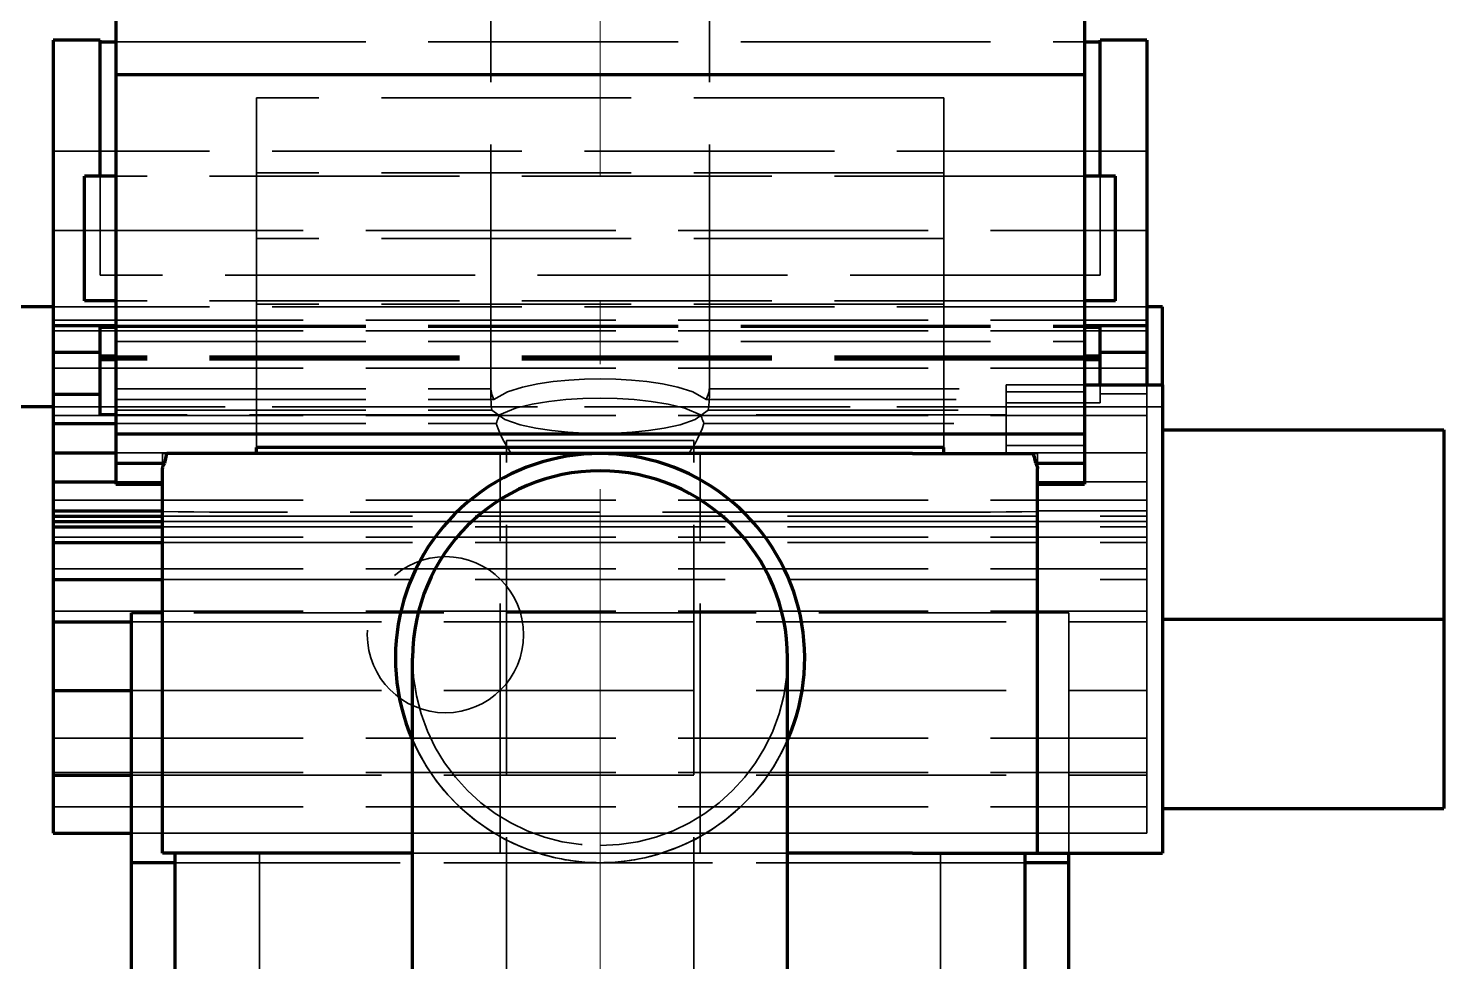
# Model space of a CAD drawing. Header units: millimetres. Extents: x 0 to 2382, y 0 to 420.
# Drawn here: x 315.34 to 337.99, y 345.88 to 360.83 of the extents above; entities that cross this region are included whole.
import ezdxf

# ---------------------------------------------------------------- set-up
doc = ezdxf.new("R2010")
doc.units = ezdxf.units.MM
doc.linetypes.add('IRAM-E-TRAZOS', pattern=[5, 4, -1])
doc.linetypes.add('IRAM-F-TRAZO-PUNTO', pattern=[20, 15, -2, 1, -2])
for name, color, linetype, lineweight in [('01-VISIBLE', 7, 'CONTINUOUS', 70), ('02-OCULTA', 4, 'IRAM-E-TRAZOS', 35), ('03-EJE', 1, 'IRAM-F-TRAZO-PUNTO', 18)]:
    doc.layers.add(name, color=color, linetype=linetype, lineweight=lineweight)

msp = doc.modelspace()

# ---------------------------------------------------------------- linework, layer by layer
at = {"layer": '01-VISIBLE'}
for p, q in [((316.745, 361.019), (316.745, 360.089)), ((332.245, 361.019), (332.245, 360.089)), ((316.495, 360.639), (315.745, 360.639)), ((315.745, 360.639), (315.745, 356.069)), ((316.495, 358.464), (316.495, 360.639)), ((316.495, 360.612), (316.745, 360.612)), ((332.245, 360.612), (332.495, 360.612)), ((333.245, 360.639), (332.495, 360.639)), ((332.495, 358.464), (332.495, 360.639)), ((333.245, 360.639), (333.245, 356.069)), ((316.745, 360.089), (316.745, 354.334)), ((316.745, 360.089), (332.245, 360.089)), ((332.245, 360.089), (332.245, 354.334)), ((316.745, 358.464), (316.245, 358.464)), ((332.745, 358.464), (332.245, 358.464)), ((315.745, 356.369), (311.245, 356.369)), ((316.745, 356.464), (316.245, 356.464)), ((332.745, 356.464), (332.245, 356.464)), ((333.495, 356.369), (333.245, 356.369)), ((315.745, 356.069), (316.745, 356.069)), ((315.745, 356.069), (315.745, 355.644)), ((332.245, 356.069), (333.245, 356.069)), ((333.245, 356.069), (333.245, 355.644)), ((316.495, 356.041), (316.745, 356.041)), ((316.495, 355.644), (316.495, 356.041)), ((332.245, 356.041), (332.495, 356.041)), ((332.495, 355.644), (332.495, 356.041)), ((315.745, 355.644), (316.495, 355.644)), ((315.745, 355.644), (315.745, 354.969)), ((316.495, 354.969), (316.495, 355.644)), ((332.495, 355.119), (332.495, 355.644)), ((332.495, 355.644), (333.245, 355.644)), ((333.245, 355.644), (333.245, 355.119)), ((316.745, 355.577), (316.495, 355.577)), ((316.745, 355.559), (316.495, 355.559)), ((316.745, 355.544), (316.495, 355.544)), ((316.745, 355.532), (316.495, 355.532)), ((316.745, 355.523), (316.495, 355.523)), ((332.495, 355.577), (332.245, 355.577)), ((332.495, 355.559), (332.245, 355.559)), ((332.495, 355.544), (332.245, 355.544)), ((332.495, 355.532), (332.245, 355.532)), ((332.495, 355.523), (332.245, 355.523)), ((315.745, 354.969), (316.495, 354.969)), ((315.745, 354.969), (315.745, 354.499)), ((316.495, 354.641), (316.495, 354.969)), ((332.245, 355.119), (333.495, 355.119)), ((315.745, 354.769), (311.945, 354.769)), ((315.745, 354.499), (316.745, 354.499)), ((315.745, 354.499), (315.745, 354.034)), ((316.745, 354.641), (316.495, 354.641)), ((316.745, 354.334), (316.745, 353.864)), ((316.745, 354.334), (332.245, 354.334)), ((332.245, 354.334), (332.245, 353.864)), ((333.495, 354.4), (337.995, 354.4)), ((337.995, 354.4), (337.995, 351.369)), ((315.745, 354.034), (315.745, 353.569)), ((315.745, 354.034), (316.745, 354.034)), ((318.995, 354.019), (318.995, 354.117)), ((329.995, 354.117), (318.995, 354.117)), ((329.995, 354.019), (329.995, 354.117)), ((316.745, 353.864), (316.745, 353.529)), ((316.745, 353.864), (317.529, 353.864)), ((324.495, 354.019), (319.495, 354.019)), ((329.495, 354.019), (319.495, 354.019)), ((329.495, 354.019), (324.495, 354.019)), ((331.461, 353.864), (332.245, 353.864)), ((332.245, 353.864), (332.245, 353.529)), ((315.745, 353.569), (316.745, 353.569)), ((315.745, 353.569), (315.745, 353.104)), ((317.495, 347.619), (317.495, 353.779)), ((331.495, 347.619), (331.495, 353.779)), ((316.745, 353.529), (317.495, 353.529)), ((331.495, 353.529), (332.245, 353.529)), ((315.745, 353.104), (317.495, 353.104)), ((315.745, 353.104), (315.745, 353.019)), ((315.745, 353.019), (315.745, 352.934)), ((315.745, 353.019), (317.495, 353.019)), ((315.745, 352.934), (315.745, 352.849)), ((315.745, 352.934), (317.495, 352.934)), ((315.745, 352.849), (315.745, 352.594)), ((315.745, 352.849), (317.495, 352.849)), ((315.745, 352.594), (315.745, 352.004)), ((315.745, 352.594), (317.495, 352.594)), ((315.745, 352.004), (315.745, 351.324)), ((315.745, 352.004), (317.495, 352.004)), ((315.745, 351.324), (315.745, 350.224)), ((315.745, 351.324), (316.995, 351.324)), ((317.495, 351.469), (316.995, 351.469)), ((316.995, 347.469), (316.995, 351.469)), ((333.495, 351.369), (337.995, 351.369)), ((337.995, 351.369), (337.995, 348.338)), ((315.745, 350.224), (315.745, 348.869)), ((315.745, 350.224), (316.995, 350.224)), ((315.745, 348.869), (315.745, 347.939)), ((315.745, 348.869), (316.995, 348.869)), ((333.495, 348.338), (337.995, 348.338)), ((315.745, 347.939), (316.995, 347.939)), ((317.695, 347.469), (316.995, 347.469)), ((316.995, 345.569), (316.995, 347.469)), ((317.695, 345.569), (317.695, 347.619)), ((321.495, 347.619), (319.495, 347.619)), ((329.495, 347.619), (327.495, 347.619)), ((331.295, 345.569), (331.295, 347.619)), ((331.995, 347.469), (331.295, 347.469)), ((331.495, 347.619), (333.495, 347.619)), ((331.995, 347.469), (331.995, 347.619)), ((331.995, 345.569), (331.995, 347.469))]:
    msp.add_line(p, q, dxfattribs=at)
for points in [[(316.245, 356.464), (316.245, 356.714), (316.245, 356.964), (316.245, 357.214), (316.245, 357.464), (316.245, 357.714), (316.245, 357.964), (316.245, 358.214), (316.245, 358.464)], [(332.745, 356.464), (332.745, 356.714), (332.745, 356.964), (332.745, 357.214), (332.745, 357.464), (332.745, 357.714), (332.745, 357.964), (332.745, 358.214), (332.745, 358.464)], [(333.495, 355.119), (333.495, 355.328), (333.495, 355.536), (333.495, 355.744), (333.495, 355.953), (333.495, 356.161), (333.495, 356.369)], [(333.495, 355.119), (333.495, 354.869), (333.495, 354.619), (333.495, 354.369), (333.495, 354.119), (333.495, 353.869), (333.495, 353.619), (333.495, 353.369), (333.495, 353.119), (333.495, 352.869), (333.495, 352.619), (333.495, 352.369), (333.495, 352.119), (333.495, 351.869), (333.495, 351.619), (333.495, 351.369), (333.495, 351.119), (333.495, 350.869), (333.495, 350.619), (333.495, 350.369), (333.495, 350.119), (333.495, 349.869), (333.495, 349.619), (333.495, 349.369), (333.495, 349.119), (333.495, 348.869), (333.495, 348.619), (333.495, 348.369), (333.495, 348.119), (333.495, 347.869), (333.495, 347.619)], [(317.495, 353.779), (317.496, 353.795), (317.499, 353.81), (317.505, 353.825), (317.511, 353.839), (317.519, 353.852), (317.529, 353.864)], [(317.529, 353.864), (317.534, 353.89), (317.539, 353.916), (317.544, 353.942), (317.55, 353.968), (317.557, 353.994), (317.563, 354.019)], [(319.495, 354.019), (319.219, 354.019), (318.943, 354.019), (318.667, 354.019), (318.391, 354.019), (318.115, 354.019), (317.839, 354.019), (317.563, 354.019)], [(329.495, 354.019), (329.771, 354.019), (330.047, 354.019), (330.323, 354.019), (330.599, 354.019), (330.875, 354.019), (331.151, 354.019), (331.427, 354.019)], [(331.427, 354.019), (331.433, 353.994), (331.44, 353.968), (331.446, 353.942), (331.451, 353.916), (331.456, 353.89), (331.461, 353.864)], [(331.461, 353.864), (331.471, 353.852), (331.479, 353.839), (331.485, 353.825), (331.491, 353.81), (331.494, 353.795), (331.495, 353.779)], [(321.495, 345.744), (321.495, 345.994), (321.495, 346.244), (321.495, 346.494), (321.495, 346.744), (321.495, 346.994), (321.495, 347.244), (321.495, 347.494), (321.495, 347.744), (321.495, 347.994), (321.495, 348.244), (321.495, 348.494), (321.495, 348.744), (321.495, 348.994), (321.495, 349.244), (321.495, 349.494), (321.495, 349.744), (321.495, 349.994), (321.495, 350.244), (321.495, 350.494), (321.495, 350.744)], [(327.495, 344.744), (327.495, 345.005), (327.495, 345.266), (327.495, 345.527), (327.495, 345.788), (327.495, 346.049), (327.495, 346.309), (327.495, 346.57), (327.495, 346.831), (327.495, 347.092), (327.495, 347.353), (327.495, 347.614), (327.495, 347.875), (327.495, 348.136), (327.495, 348.396), (327.495, 348.657), (327.495, 348.918), (327.495, 349.179), (327.495, 349.44), (327.495, 349.701), (327.495, 349.962), (327.495, 350.223), (327.495, 350.483), (327.495, 350.744)], [(319.495, 347.619), (319.245, 347.619), (318.995, 347.619), (318.745, 347.619), (318.495, 347.619), (318.245, 347.619), (317.995, 347.619), (317.745, 347.619), (317.495, 347.619)], [(329.495, 347.619), (329.745, 347.619), (329.995, 347.619), (330.245, 347.619), (330.495, 347.619), (330.745, 347.619), (330.995, 347.619), (331.245, 347.619), (331.495, 347.619)]]:
    msp.add_lwpolyline(points, dxfattribs=at)
for radius, start, end in [(3.275, -23.6475, -156.3525), (3, 0, 180)]:
    msp.add_arc((324.495, 350.744), radius, start, end, dxfattribs=at)
at = {"layer": '02-OCULTA'}
for p, q in [((322.745, 354.969), (322.745, 365.464)), ((326.245, 354.969), (326.245, 365.464)), ((316.745, 355.814), (316.745, 363.349)), ((332.245, 355.814), (332.245, 363.349)), ((315.745, 358.864), (315.745, 360.639)), ((316.495, 360.639), (316.495, 360.612)), ((316.495, 360.612), (316.495, 356.874)), ((316.745, 360.612), (332.245, 360.612)), ((332.495, 360.639), (332.495, 360.612)), ((332.495, 360.612), (332.495, 356.874)), ((333.245, 358.864), (333.245, 360.639)), ((329.995, 359.714), (318.995, 359.714)), ((333.245, 358.864), (315.745, 358.864)), ((315.745, 357.594), (315.745, 358.864)), ((333.245, 358.864), (315.745, 358.864)), ((333.245, 357.594), (333.245, 358.864)), ((316.495, 356.874), (316.495, 358.464)), ((332.245, 358.464), (316.745, 358.464)), ((332.245, 358.464), (316.745, 358.464)), ((329.995, 358.514), (318.995, 358.514)), ((332.495, 356.874), (332.495, 358.464)), ((315.745, 357.594), (333.245, 357.594)), ((315.745, 356.154), (315.745, 357.594)), ((315.745, 357.594), (333.245, 357.594)), ((329.995, 357.464), (318.995, 357.464)), ((318.995, 354.117), (318.995, 357.464)), ((318.995, 354.019), (318.995, 357.464)), ((329.995, 357.464), (318.995, 357.464)), ((318.995, 354.117), (318.995, 357.464)), ((329.995, 354.117), (329.995, 357.464)), ((329.995, 354.019), (329.995, 357.464)), ((329.995, 354.117), (329.995, 357.464)), ((333.245, 356.154), (333.245, 357.594)), ((332.495, 356.874), (316.495, 356.874)), ((333.245, 356.369), (315.745, 356.369)), ((333.245, 356.369), (315.745, 356.369)), ((332.245, 356.464), (316.745, 356.464)), ((332.245, 356.464), (316.745, 356.464)), ((329.995, 356.414), (318.995, 356.414)), ((315.745, 356.154), (333.245, 356.154)), ((315.745, 355.984), (315.745, 356.154)), ((315.745, 356.154), (333.245, 356.154)), ((316.745, 356.069), (332.245, 356.069)), ((333.245, 355.984), (333.245, 356.154)), ((315.745, 355.984), (333.245, 355.984)), ((315.745, 355.389), (315.745, 355.984)), ((315.745, 355.984), (333.245, 355.984)), ((316.495, 356.041), (316.495, 355.577)), ((316.745, 356.041), (332.245, 356.041)), ((332.495, 356.041), (332.495, 355.577)), ((333.245, 355.389), (333.245, 355.984)), ((316.745, 354.884), (316.745, 355.814)), ((316.745, 355.814), (332.245, 355.814)), ((332.245, 355.006), (332.245, 355.814)), ((315.745, 355.389), (333.245, 355.389)), ((315.745, 354.629), (315.745, 355.389)), ((316.495, 355.577), (316.495, 355.559)), ((316.495, 355.559), (316.495, 355.544)), ((316.495, 355.544), (316.495, 355.532)), ((316.495, 355.532), (316.495, 355.523)), ((316.495, 355.523), (316.495, 354.641)), ((332.245, 355.577), (316.745, 355.577)), ((332.245, 355.559), (316.745, 355.559)), ((332.245, 355.544), (316.745, 355.544)), ((332.245, 355.532), (316.745, 355.532)), ((332.245, 355.523), (316.745, 355.523)), ((332.495, 355.577), (332.495, 355.559)), ((332.495, 355.559), (332.495, 355.544)), ((332.495, 355.544), (332.495, 355.532)), ((332.495, 355.532), (332.495, 355.523)), ((332.495, 355.523), (332.495, 354.83)), ((333.245, 354.629), (333.245, 355.389)), ((316.745, 354.714), (316.745, 355.054)), ((316.745, 355.054), (316.745, 354.884)), ((316.745, 355.054), (322.747, 355.054)), ((326.243, 355.054), (330.995, 355.054)), ((330.995, 355.119), (332.245, 355.119)), ((330.995, 355.119), (332.245, 355.119)), ((330.995, 355.054), (330.995, 354.884)), ((330.995, 354.714), (330.995, 355.054)), ((330.995, 354.884), (330.995, 355.006)), ((330.995, 355.006), (332.245, 355.006)), ((332.495, 354.974), (332.495, 355.119)), ((332.495, 354.974), (333.245, 354.974)), ((333.245, 355.119), (333.245, 354.974)), ((333.495, 354.769), (315.745, 354.769)), ((333.245, 354.769), (315.745, 354.769)), ((316.745, 354.884), (322.797, 354.884)), ((316.745, 353.529), (316.745, 354.714)), ((316.745, 354.714), (322.764, 354.714)), ((326.193, 354.884), (330.995, 354.884)), ((326.226, 354.714), (330.995, 354.714)), ((330.995, 354.83), (330.995, 354.641)), ((330.995, 354.83), (332.495, 354.83)), ((330.995, 354.149), (330.995, 354.714)), ((315.745, 354.629), (333.245, 354.629)), ((315.745, 353.274), (315.745, 354.629)), ((322.887, 354.641), (316.745, 354.641)), ((316.745, 354.499), (322.834, 354.499)), ((330.995, 354.641), (326.103, 354.641)), ((326.156, 354.499), (330.995, 354.499)), ((330.995, 354.641), (330.995, 354.499)), ((330.995, 354.499), (330.995, 354.034)), ((333.245, 353.274), (333.245, 354.629)), ((333.495, 354.4), (337.995, 354.4)), ((333.495, 351.369), (333.495, 354.4)), ((333.495, 354.4), (333.495, 351.369)), ((337.995, 351.369), (337.995, 354.4)), ((315.745, 354.034), (333.245, 354.034)), ((316.745, 354.034), (323.069, 354.034)), ((318.995, 354.019), (318.995, 354.117)), ((322.995, 338.878), (322.995, 354.228)), ((325.921, 354.034), (330.995, 354.034)), ((325.995, 338.878), (325.995, 354.228)), ((329.995, 354.019), (329.995, 354.117)), ((330.995, 354.149), (332.245, 354.149)), ((330.995, 354.034), (333.245, 354.034)), ((332.245, 353.529), (332.245, 354.149)), ((333.245, 354.034), (333.245, 353.569)), ((317.495, 353.779), (317.495, 354.019)), ((317.495, 347.619), (317.495, 354.019)), ((331.495, 354.019), (317.495, 354.019)), ((317.495, 354.019), (317.495, 353.529)), ((317.495, 353.779), (317.495, 354.019)), ((317.495, 353.092), (317.495, 354.019)), ((317.495, 353.569), (317.495, 354.019)), ((317.495, 354.019), (331.495, 354.019)), ((317.563, 354.019), (318.995, 354.019)), ((319.495, 354.019), (318.995, 354.019)), ((329.995, 354.019), (318.995, 354.019)), ((329.495, 354.019), (319.495, 354.019)), ((322.895, 347.619), (322.895, 354.019)), ((326.095, 347.619), (326.095, 354.019)), ((329.995, 354.019), (329.495, 354.019)), ((329.995, 354.019), (331.427, 354.019)), ((330.995, 354.019), (331.495, 354.019)), ((330.995, 354.019), (331.495, 354.019)), ((331.495, 353.779), (331.495, 354.019)), ((331.495, 347.619), (331.495, 354.019)), ((331.495, 354.019), (331.495, 353.529)), ((331.495, 353.779), (331.495, 354.019)), ((331.495, 353.092), (331.495, 354.019)), ((331.495, 353.569), (331.495, 354.019)), ((316.745, 353.569), (317.495, 353.569)), ((317.495, 353.529), (317.495, 353.779)), ((317.495, 353.104), (317.495, 353.569)), ((331.495, 353.529), (331.495, 353.779)), ((331.495, 353.104), (331.495, 353.569)), ((331.495, 353.569), (333.245, 353.569)), ((333.245, 353.569), (333.245, 353.104)), ((316.745, 353.529), (317.495, 353.529)), ((331.495, 353.529), (332.245, 353.529)), ((315.745, 353.274), (333.245, 353.274)), ((315.745, 352.679), (315.745, 353.274)), ((333.245, 352.679), (333.245, 353.274)), ((315.745, 352.934), (333.245, 352.934)), ((317.495, 353.092), (317.495, 353.104)), ((317.495, 353.019), (333.245, 353.019)), ((317.495, 352.934), (333.245, 352.934)), ((329.495, 353.081), (319.495, 353.081)), ((331.495, 353.104), (333.245, 353.104)), ((331.495, 353.092), (331.495, 353.104)), ((333.245, 353.104), (333.245, 353.019)), ((333.245, 353.019), (333.245, 352.934)), ((333.245, 352.934), (333.245, 352.849)), ((315.745, 352.679), (333.245, 352.679)), ((315.745, 352.174), (315.745, 352.679)), ((317.495, 352.849), (333.245, 352.849)), ((333.245, 352.849), (333.245, 352.594)), ((333.245, 352.174), (333.245, 352.679)), ((317.495, 352.594), (333.245, 352.594)), ((333.245, 352.594), (333.245, 352.004)), ((315.745, 352.174), (333.245, 352.174)), ((315.745, 351.494), (315.745, 352.174)), ((317.495, 352.004), (333.245, 352.004)), ((333.245, 351.494), (333.245, 352.174)), ((333.245, 352.004), (333.245, 351.324)), ((315.745, 351.494), (333.245, 351.494)), ((315.745, 349.464), (315.745, 351.494)), ((331.995, 351.469), (316.995, 351.469)), ((316.995, 351.469), (316.995, 347.465)), ((316.995, 351.324), (333.245, 351.324)), ((331.995, 351.469), (317.495, 351.469)), ((331.995, 351.469), (331.995, 347.465)), ((331.995, 347.619), (331.995, 351.469)), ((333.245, 349.464), (333.245, 351.494)), ((333.245, 351.324), (333.245, 350.224)), ((333.495, 351.369), (337.995, 351.369)), ((333.495, 351.369), (333.495, 348.338)), ((333.495, 348.338), (333.495, 351.369)), ((337.995, 348.338), (337.995, 351.369)), ((316.995, 350.224), (333.245, 350.224)), ((333.245, 350.224), (333.245, 348.869)), ((315.745, 349.464), (333.245, 349.464)), ((315.745, 348.914), (315.745, 349.464)), ((333.245, 348.914), (333.245, 349.464)), ((315.745, 348.914), (333.245, 348.914)), ((315.745, 348.364), (315.745, 348.914)), ((316.995, 348.869), (333.245, 348.869)), ((333.245, 348.364), (333.245, 348.914)), ((333.245, 348.869), (333.245, 347.939)), ((315.745, 348.364), (333.245, 348.364)), ((315.745, 347.939), (315.745, 348.364)), ((333.245, 347.939), (333.245, 348.364)), ((333.495, 348.338), (337.995, 348.338)), ((315.745, 347.939), (333.245, 347.939)), ((316.995, 347.939), (333.245, 347.939)), ((316.995, 347.465), (316.995, 335.561)), ((316.995, 347.465), (331.995, 347.465)), ((331.295, 347.469), (317.695, 347.469)), ((319.045, 345.569), (319.045, 347.619)), ((329.495, 347.619), (319.495, 347.619)), ((323.515, 347.619), (321.495, 347.619)), ((323.515, 347.619), (325.475, 347.619)), ((327.495, 347.619), (325.475, 347.619)), ((329.945, 345.569), (329.945, 347.619)), ((330.995, 347.619), (331.495, 347.619)), ((331.995, 347.465), (331.995, 335.561))]:
    msp.add_line(p, q, dxfattribs=at)
for points in [[(318.995, 357.464), (318.995, 357.714), (318.995, 357.964), (318.995, 358.214), (318.995, 358.464), (318.995, 358.714), (318.995, 358.964), (318.995, 359.214), (318.995, 359.464), (318.995, 359.714)], [(318.995, 359.714), (318.995, 359.464), (318.995, 359.214), (318.995, 358.964), (318.995, 358.714), (318.995, 358.464), (318.995, 358.214), (318.995, 357.964), (318.995, 357.714), (318.995, 357.464)], [(329.995, 357.464), (329.995, 357.714), (329.995, 357.964), (329.995, 358.214), (329.995, 358.464), (329.995, 358.714), (329.995, 358.964), (329.995, 359.214), (329.995, 359.464), (329.995, 359.714)], [(329.995, 359.714), (329.995, 359.464), (329.995, 359.214), (329.995, 358.964), (329.995, 358.714), (329.995, 358.464), (329.995, 358.214), (329.995, 357.964), (329.995, 357.714), (329.995, 357.464)], [(316.245, 358.464), (316.245, 358.214), (316.245, 357.964), (316.245, 357.714), (316.245, 357.464), (316.245, 357.214), (316.245, 356.964), (316.245, 356.714), (316.245, 356.464)], [(316.745, 358.464), (316.745, 358.214), (316.745, 357.964), (316.745, 357.714), (316.745, 357.464), (316.745, 357.214), (316.745, 356.964), (316.745, 356.714), (316.745, 356.464)], [(316.745, 356.464), (316.745, 356.714), (316.745, 356.964), (316.745, 357.214), (316.745, 357.464), (316.745, 357.714), (316.745, 357.964), (316.745, 358.214), (316.745, 358.464)], [(318.995, 358.514), (318.995, 358.252), (318.995, 357.989), (318.995, 357.727), (318.995, 357.464), (318.995, 357.202), (318.995, 356.939), (318.995, 356.677), (318.995, 356.414)], [(318.995, 356.414), (318.995, 356.677), (318.995, 356.939), (318.995, 357.202), (318.995, 357.464), (318.995, 357.727), (318.995, 357.989), (318.995, 358.252), (318.995, 358.514)], [(329.995, 358.514), (329.995, 358.252), (329.995, 357.989), (329.995, 357.727), (329.995, 357.464), (329.995, 357.202), (329.995, 356.939), (329.995, 356.677), (329.995, 356.414)], [(329.995, 356.414), (329.995, 356.677), (329.995, 356.939), (329.995, 357.202), (329.995, 357.464), (329.995, 357.727), (329.995, 357.989), (329.995, 358.252), (329.995, 358.514)], [(332.245, 358.464), (332.245, 358.214), (332.245, 357.964), (332.245, 357.714), (332.245, 357.464), (332.245, 357.214), (332.245, 356.964), (332.245, 356.714), (332.245, 356.464)], [(332.245, 356.464), (332.245, 356.714), (332.245, 356.964), (332.245, 357.214), (332.245, 357.464), (332.245, 357.714), (332.245, 357.964), (332.245, 358.214), (332.245, 358.464)], [(332.745, 358.464), (332.745, 358.214), (332.745, 357.964), (332.745, 357.714), (332.745, 357.464), (332.745, 357.214), (332.745, 356.964), (332.745, 356.714), (332.745, 356.464)], [(315.745, 356.369), (315.745, 356.103), (315.745, 355.836), (315.745, 355.569), (315.745, 355.303), (315.745, 355.036), (315.745, 354.769)], [(315.745, 354.769), (315.745, 355.036), (315.745, 355.303), (315.745, 355.569), (315.745, 355.836), (315.745, 356.103), (315.745, 356.369)], [(333.245, 356.369), (333.245, 356.103), (333.245, 355.836), (333.245, 355.569), (333.245, 355.303), (333.245, 355.036), (333.245, 354.769)], [(333.245, 354.769), (333.245, 355.036), (333.245, 355.303), (333.245, 355.569), (333.245, 355.836), (333.245, 356.103), (333.245, 356.369)], [(333.495, 356.369), (333.495, 356.103), (333.495, 355.836), (333.495, 355.569), (333.495, 355.303), (333.495, 355.036), (333.495, 354.769)], [(324.495, 355.215), (324.244, 355.21), (323.994, 355.197), (323.745, 355.172), (323.497, 355.136), (323.251, 355.085), (323.013, 355.01), (322.797, 354.884)], [(326.193, 354.884), (325.977, 355.01), (325.739, 355.085), (325.493, 355.136), (325.245, 355.172), (324.996, 355.197), (324.746, 355.21), (324.495, 355.215)], [(322.747, 355.054), (322.746, 355.04), (322.746, 355.026), (322.746, 355.012), (322.745, 354.998), (322.745, 354.983), (322.745, 354.969)], [(322.745, 354.969), (322.746, 354.927), (322.747, 354.884), (322.75, 354.841), (322.753, 354.799), (322.758, 354.757), (322.764, 354.714)], [(322.797, 354.884), (322.785, 354.911), (322.774, 354.939), (322.764, 354.967), (322.757, 354.996), (322.751, 355.025), (322.747, 355.054)], [(326.243, 355.054), (326.239, 355.025), (326.233, 354.996), (326.226, 354.967), (326.216, 354.939), (326.205, 354.911), (326.193, 354.884)], [(326.226, 354.714), (326.232, 354.757), (326.237, 354.799), (326.24, 354.841), (326.243, 354.884), (326.244, 354.927), (326.245, 354.969)], [(326.245, 354.969), (326.245, 354.983), (326.245, 354.998), (326.244, 355.012), (326.244, 355.026), (326.244, 355.04), (326.243, 355.054)], [(330.995, 354.019), (330.995, 354.203), (330.995, 354.386), (330.995, 354.569), (330.995, 354.753), (330.995, 354.936), (330.995, 355.119)], [(330.995, 355.119), (330.995, 354.936), (330.995, 354.753), (330.995, 354.569), (330.995, 354.386), (330.995, 354.203), (330.995, 354.019)], [(330.995, 355.006), (330.995, 355.025), (330.995, 355.044), (330.995, 355.063), (330.995, 355.082), (330.995, 355.1), (330.995, 355.119)], [(330.995, 355.119), (330.995, 354.957), (330.995, 354.796), (330.995, 354.634), (330.995, 354.472), (330.995, 354.31), (330.995, 354.149)], [(332.245, 355.006), (332.245, 355.025), (332.245, 355.044), (332.245, 355.063), (332.245, 355.082), (332.245, 355.1), (332.245, 355.119)], [(332.245, 355.119), (332.245, 354.957), (332.245, 354.796), (332.245, 354.634), (332.245, 354.472), (332.245, 354.31), (332.245, 354.149)], [(332.495, 354.83), (332.495, 354.854), (332.495, 354.878), (332.495, 354.902), (332.495, 354.926), (332.495, 354.95), (332.495, 354.974)], [(333.245, 354.034), (333.245, 354.191), (333.245, 354.347), (333.245, 354.504), (333.245, 354.661), (333.245, 354.817), (333.245, 354.974)], [(333.495, 347.619), (333.495, 347.869), (333.495, 348.119), (333.495, 348.369), (333.495, 348.619), (333.495, 348.869), (333.495, 349.119), (333.495, 349.369), (333.495, 349.619), (333.495, 349.869), (333.495, 350.119), (333.495, 350.369), (333.495, 350.619), (333.495, 350.869), (333.495, 351.119), (333.495, 351.369), (333.495, 351.619), (333.495, 351.869), (333.495, 352.119), (333.495, 352.369), (333.495, 352.619), (333.495, 352.869), (333.495, 353.119), (333.495, 353.369), (333.495, 353.619), (333.495, 353.869), (333.495, 354.119), (333.495, 354.369), (333.495, 354.619), (333.495, 354.869), (333.495, 355.119)], [(333.495, 354.769), (333.495, 354.828), (333.495, 354.886), (333.495, 354.944), (333.495, 355.003), (333.495, 355.061), (333.495, 355.119)], [(322.764, 354.714), (322.971, 354.566), (323.215, 354.48), (323.467, 354.425), (323.722, 354.387), (323.979, 354.362), (324.237, 354.347), (324.495, 354.341), (324.753, 354.347), (325.011, 354.362), (325.268, 354.387), (325.523, 354.425), (325.775, 354.48), (326.019, 354.566), (326.226, 354.714)], [(322.887, 354.641), (323.14, 354.745), (323.406, 354.811), (323.676, 354.855), (323.948, 354.884), (324.221, 354.9), (324.495, 354.906)], [(324.495, 354.906), (324.769, 354.9), (325.042, 354.884), (325.314, 354.855), (325.584, 354.811), (325.85, 354.745), (326.103, 354.641)], [(330.995, 354.034), (330.995, 354.167), (330.995, 354.299), (330.995, 354.432), (330.995, 354.565), (330.995, 354.697), (330.995, 354.83)], [(322.834, 354.499), (322.842, 354.523), (322.85, 354.547), (322.859, 354.571), (322.868, 354.594), (322.877, 354.618), (322.887, 354.641)], [(323.069, 354.034), (323.021, 354.107), (322.976, 354.181), (322.934, 354.258), (322.897, 354.337), (322.863, 354.417), (322.834, 354.499)], [(326.156, 354.499), (326.127, 354.417), (326.093, 354.337), (326.056, 354.258), (326.014, 354.181), (325.969, 354.107), (325.921, 354.034)], [(326.103, 354.641), (326.113, 354.618), (326.122, 354.594), (326.131, 354.571), (326.14, 354.547), (326.148, 354.523), (326.156, 354.499)], [(324.495, 354.228), (324.245, 354.228), (323.995, 354.228), (323.745, 354.228), (323.495, 354.228), (323.245, 354.228), (322.995, 354.228)], [(322.995, 354.228), (323.245, 354.228), (323.495, 354.228), (323.745, 354.228), (323.995, 354.228), (324.245, 354.228), (324.495, 354.228), (324.745, 354.228), (324.995, 354.228), (325.245, 354.228), (325.495, 354.228), (325.745, 354.228), (325.995, 354.228)], [(325.921, 354.034), (325.661, 354.034), (325.402, 354.034), (325.143, 354.034), (324.884, 354.034), (324.625, 354.034), (324.365, 354.034), (324.106, 354.034), (323.847, 354.034), (323.588, 354.034), (323.329, 354.034), (323.069, 354.034)], [(325.995, 354.228), (325.745, 354.228), (325.495, 354.228), (325.245, 354.228), (324.995, 354.228), (324.745, 354.228), (324.495, 354.228)], [(317.563, 354.019), (317.552, 354.019), (317.541, 354.019), (317.529, 354.019), (317.518, 354.019), (317.506, 354.019), (317.495, 354.019)], [(319.495, 354.019), (319.245, 354.019), (318.995, 354.019), (318.745, 354.019), (318.495, 354.019), (318.245, 354.019), (317.995, 354.019), (317.745, 354.019), (317.495, 354.019)], [(317.563, 354.019), (317.552, 354.019), (317.541, 354.019), (317.529, 354.019), (317.518, 354.019), (317.506, 354.019), (317.495, 354.019)], [(324.495, 354.019), (324.228, 354.019), (323.962, 354.019), (323.695, 354.019), (323.428, 354.019), (323.162, 354.019), (322.895, 354.019)], [(322.895, 354.019), (323.162, 354.019), (323.428, 354.019), (323.695, 354.019), (323.962, 354.019), (324.228, 354.019), (324.495, 354.019), (324.762, 354.019), (325.028, 354.019), (325.295, 354.019), (325.562, 354.019), (325.828, 354.019), (326.095, 354.019)], [(326.095, 354.019), (325.828, 354.019), (325.562, 354.019), (325.295, 354.019), (325.028, 354.019), (324.762, 354.019), (324.495, 354.019)], [(329.495, 354.019), (329.745, 354.019), (329.995, 354.019), (330.245, 354.019), (330.495, 354.019), (330.745, 354.019), (330.995, 354.019), (331.245, 354.019), (331.495, 354.019)], [(331.427, 354.019), (331.438, 354.019), (331.449, 354.019), (331.461, 354.019), (331.472, 354.019), (331.484, 354.019), (331.495, 354.019)], [(331.427, 354.019), (331.438, 354.019), (331.449, 354.019), (331.461, 354.019), (331.472, 354.019), (331.484, 354.019), (331.495, 354.019)], [(331.495, 354.019), (331.495, 353.763), (331.495, 353.507), (331.495, 353.251), (331.495, 352.995), (331.495, 352.739), (331.495, 352.483), (331.495, 352.227), (331.495, 351.971), (331.495, 351.715), (331.495, 351.459), (331.495, 351.203), (331.495, 350.947), (331.495, 350.691), (331.495, 350.435), (331.495, 350.179), (331.495, 349.923), (331.495, 349.667), (331.495, 349.411), (331.495, 349.155), (331.495, 348.899), (331.495, 348.643), (331.495, 348.387), (331.495, 348.131), (331.495, 347.875), (331.495, 347.619)], [(331.495, 347.619), (331.495, 347.875), (331.495, 348.131), (331.495, 348.387), (331.495, 348.643), (331.495, 348.899), (331.495, 349.155), (331.495, 349.411), (331.495, 349.667), (331.495, 349.923), (331.495, 350.179), (331.495, 350.435), (331.495, 350.691), (331.495, 350.947), (331.495, 351.203), (331.495, 351.459), (331.495, 351.715), (331.495, 351.971), (331.495, 352.227), (331.495, 352.483), (331.495, 352.739), (331.495, 352.995), (331.495, 353.251), (331.495, 353.507), (331.495, 353.763), (331.495, 354.019)], [(319.495, 353.081), (319.245, 353.081), (318.995, 353.082), (318.745, 353.082), (318.495, 353.083), (318.245, 353.084), (317.995, 353.085), (317.745, 353.087), (317.495, 353.092)], [(331.495, 353.092), (331.245, 353.087), (330.995, 353.085), (330.745, 353.084), (330.495, 353.083), (330.245, 353.082), (329.995, 353.082), (329.745, 353.081), (329.495, 353.081)], [(319.495, 347.619), (319.245, 347.619), (318.995, 347.619), (318.745, 347.619), (318.495, 347.619), (318.245, 347.619), (317.995, 347.619), (317.745, 347.619), (317.495, 347.619)], [(324.495, 347.619), (324.243, 347.619), (323.991, 347.619), (323.739, 347.619), (323.488, 347.619), (323.236, 347.619), (322.984, 347.619), (322.732, 347.619), (322.48, 347.619), (322.228, 347.619), (321.976, 347.619), (321.725, 347.619), (321.473, 347.619), (321.221, 347.619), (320.969, 347.619), (320.717, 347.619), (320.465, 347.619), (320.214, 347.619), (319.962, 347.619), (319.71, 347.619), (319.458, 347.619), (319.206, 347.619), (318.954, 347.619), (318.702, 347.619), (318.451, 347.619), (318.199, 347.619), (317.947, 347.619), (317.695, 347.619)], [(317.695, 347.619), (317.947, 347.619), (318.199, 347.619), (318.451, 347.619), (318.702, 347.619), (318.954, 347.619), (319.206, 347.619), (319.458, 347.619), (319.71, 347.619), (319.962, 347.619), (320.214, 347.619), (320.465, 347.619), (320.717, 347.619), (320.969, 347.619), (321.221, 347.619), (321.473, 347.619), (321.725, 347.619), (321.976, 347.619), (322.228, 347.619), (322.48, 347.619), (322.732, 347.619), (322.984, 347.619), (323.236, 347.619), (323.488, 347.619), (323.739, 347.619), (323.991, 347.619), (324.243, 347.619), (324.495, 347.619), (324.747, 347.619), (324.999, 347.619), (325.251, 347.619), (325.502, 347.619), (325.754, 347.619), (326.006, 347.619), (326.258, 347.619), (326.51, 347.619), (326.762, 347.619), (327.014, 347.619), (327.265, 347.619), (327.517, 347.619), (327.769, 347.619), (328.021, 347.619), (328.273, 347.619), (328.525, 347.619), (328.776, 347.619), (329.028, 347.619), (329.28, 347.619), (329.532, 347.619), (329.784, 347.619), (330.036, 347.619), (330.288, 347.619), (330.539, 347.619), (330.791, 347.619), (331.043, 347.619), (331.295, 347.619)], [(324.495, 347.619), (324.235, 347.619), (323.976, 347.619), (323.716, 347.619), (323.457, 347.619), (323.197, 347.619), (322.938, 347.619), (322.678, 347.619), (322.419, 347.619), (322.159, 347.619), (321.9, 347.619), (321.64, 347.619), (321.381, 347.619), (321.121, 347.619), (320.862, 347.619), (320.602, 347.619), (320.343, 347.619), (320.083, 347.619), (319.824, 347.619), (319.564, 347.619), (319.305, 347.619), (319.045, 347.619)], [(319.045, 347.619), (319.298, 347.619), (319.552, 347.619), (319.805, 347.619), (320.059, 347.619), (320.312, 347.619), (320.566, 347.619), (320.819, 347.619), (321.073, 347.619), (321.326, 347.619), (321.58, 347.619), (321.833, 347.619), (322.087, 347.619), (322.34, 347.619), (322.594, 347.619), (322.847, 347.619), (323.101, 347.619), (323.354, 347.619), (323.608, 347.619), (323.861, 347.619), (324.115, 347.619), (324.368, 347.619), (324.622, 347.619), (324.875, 347.619), (325.129, 347.619), (325.382, 347.619), (325.636, 347.619), (325.889, 347.619), (326.143, 347.619), (326.396, 347.619), (326.65, 347.619), (326.903, 347.619), (327.157, 347.619), (327.41, 347.619), (327.664, 347.619), (327.917, 347.619), (328.171, 347.619), (328.424, 347.619), (328.678, 347.619), (328.931, 347.619), (329.185, 347.619), (329.438, 347.619), (329.692, 347.619), (329.945, 347.619)], [(324.495, 347.619), (324.228, 347.619), (323.962, 347.619), (323.695, 347.619), (323.428, 347.619), (323.162, 347.619), (322.895, 347.619)], [(322.895, 347.619), (323.162, 347.619), (323.428, 347.619), (323.695, 347.619), (323.962, 347.619), (324.228, 347.619), (324.495, 347.619), (324.762, 347.619), (325.028, 347.619), (325.295, 347.619), (325.562, 347.619), (325.828, 347.619), (326.095, 347.619)], [(331.295, 347.619), (331.043, 347.619), (330.791, 347.619), (330.539, 347.619), (330.288, 347.619), (330.036, 347.619), (329.784, 347.619), (329.532, 347.619), (329.28, 347.619), (329.028, 347.619), (328.776, 347.619), (328.525, 347.619), (328.273, 347.619), (328.021, 347.619), (327.769, 347.619), (327.517, 347.619), (327.265, 347.619), (327.014, 347.619), (326.762, 347.619), (326.51, 347.619), (326.258, 347.619), (326.006, 347.619), (325.754, 347.619), (325.502, 347.619), (325.251, 347.619), (324.999, 347.619), (324.747, 347.619), (324.495, 347.619)], [(329.945, 347.619), (329.685, 347.619), (329.426, 347.619), (329.166, 347.619), (328.907, 347.619), (328.647, 347.619), (328.388, 347.619), (328.128, 347.619), (327.869, 347.619), (327.609, 347.619), (327.35, 347.619), (327.09, 347.619), (326.831, 347.619), (326.571, 347.619), (326.312, 347.619), (326.052, 347.619), (325.793, 347.619), (325.533, 347.619), (325.274, 347.619), (325.014, 347.619), (324.755, 347.619), (324.495, 347.619)], [(326.095, 347.619), (325.828, 347.619), (325.562, 347.619), (325.295, 347.619), (325.028, 347.619), (324.762, 347.619), (324.495, 347.619)], [(329.495, 347.619), (329.745, 347.619), (329.995, 347.619), (330.245, 347.619), (330.495, 347.619), (330.745, 347.619), (330.995, 347.619), (331.245, 347.619), (331.495, 347.619)]]:
    msp.add_lwpolyline(points, dxfattribs=at)
for centre, radius in [((324.495, 350.744), 3), ((322.02, 351.119), 1.25), ((322.02, 351.119), 1.25)]:
    msp.add_circle(centre, radius, dxfattribs=at)
for radius, start, end in [(3.275, 90, -107.408), (3.275, -72.592, 90), (3, 180, -90), (3, -90, 0), (3.275, -156.3525, -90), (3.275, -90, -23.6475), (3.275, -107.408, -90), (3.275, -90, -72.592)]:
    msp.add_arc((324.495, 350.744), radius, start, end, dxfattribs=at)
at = {"layer": '03-EJE'}
msp.add_line((324.495, 138.451), (324.495, 369.674), dxfattribs=at)

doc.saveas('drawing.dxf')
